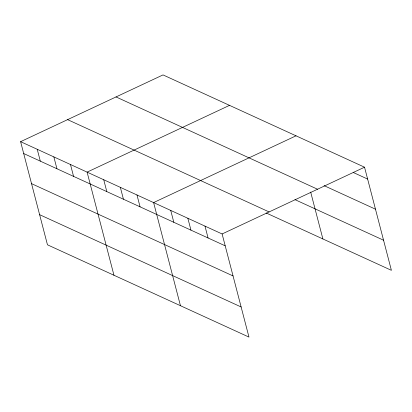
<?xml version="1.0" encoding="UTF-8"?>
<svg xmlns="http://www.w3.org/2000/svg" width="412" height="412" viewBox="0 0 412 412"><rect width="100%" height="100%" fill="white"/><g stroke="black" fill="none" stroke-linecap="round" stroke-linejoin="round"><path stroke-width="0.62" d="M20.6 141.671L222.114 233.965L248.977 337.093L47.462 244.8L20.6 141.671L163.023 74.907L364.538 167.2L391.4 270.329L266.131 212.958M229.525 105.364L87.097 172.123L113.964 275.257M296.022 135.821L153.599 202.58L180.461 305.714M222.114 233.965L364.538 167.2M353.352 172.525L367.628 179.065M324.084 185.647L375.471 209.183M116.024 96.938L317.539 189.232M294.977 199.645L383.557 240.211M67.599 119.64L269.113 211.933M23.69 153.532L225.199 245.825M31.533 183.649L233.048 275.942M39.619 214.678L241.128 306.976M310.674 192.074L322.884 238.95M204.985 226.116L208.075 237.982M187.857 218.272L190.947 230.133M170.728 210.429L173.818 222.289M136.975 194.969L140.065 206.829M120.35 187.352L123.44 199.217M103.726 179.74L106.811 191.601M70.473 164.512L73.563 176.372M53.848 156.9L56.938 168.76M37.224 149.283L40.314 161.143"/></g></svg>
